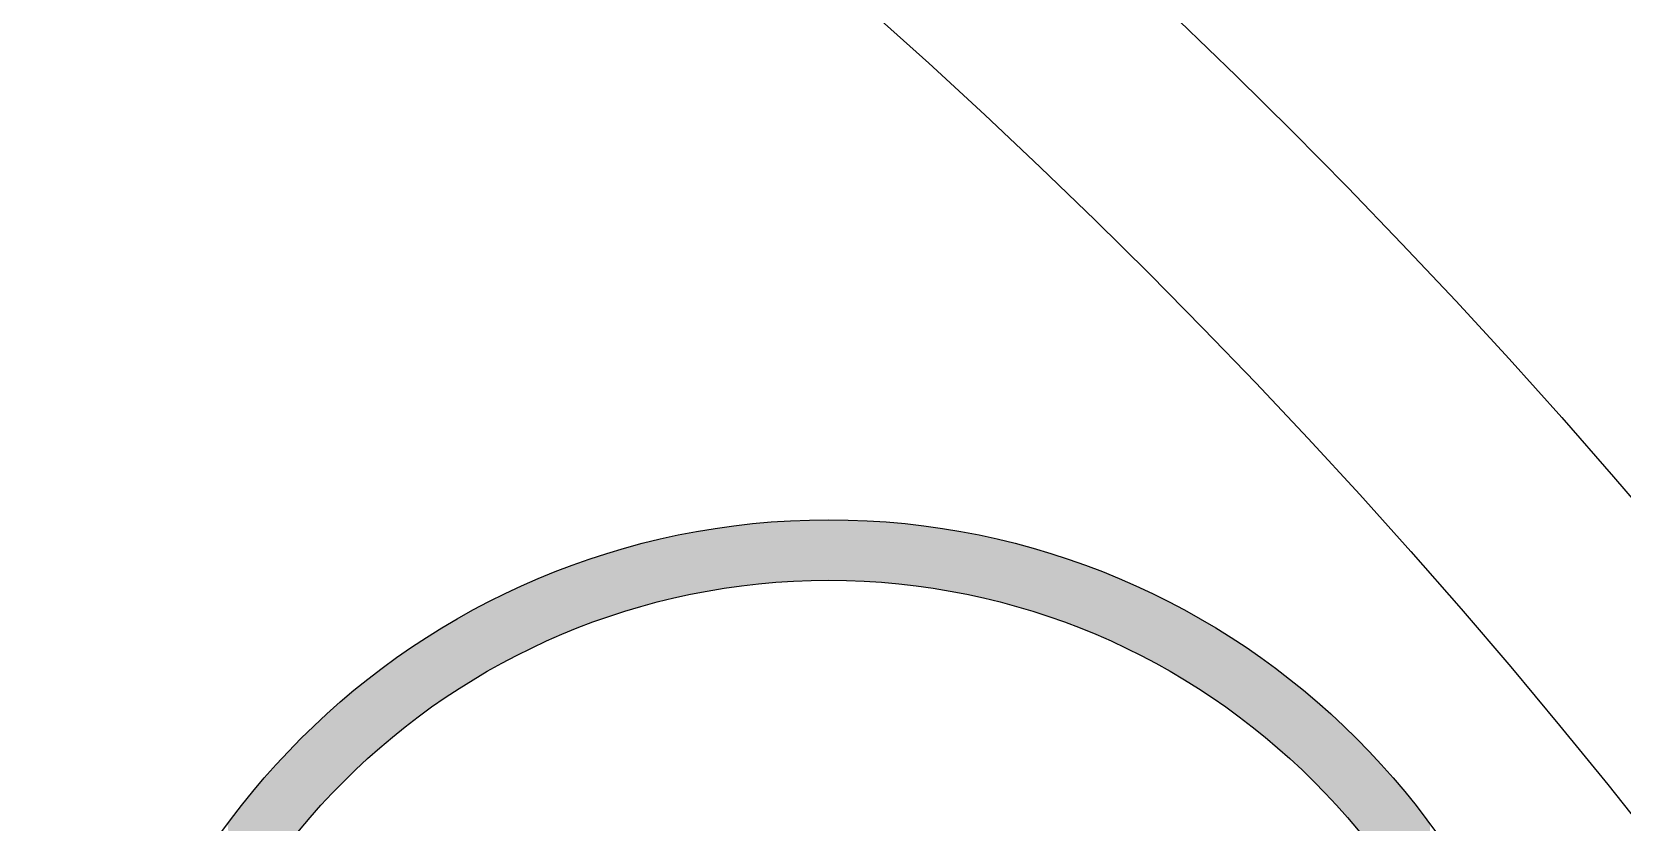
# Model space of a CAD drawing. Extents: x 39521 to 39941, y -9225 to -8631.
# Drawn here: x 39692.148 to 39693.725, y -9077.411 to -9076.628 of the extents above; entities that cross this region are included whole.
import ezdxf

# ---------------------------------------------------------------- set-up
doc = ezdxf.new("R2010")
doc.units = 0
doc.header["$LTSCALE"] = 7
doc.header["$MEASUREMENT"] = 0
doc.layers.add('D', color=2, linetype='CONTINUOUS')
doc.layers.add('DWG', color=7, linetype='CONTINUOUS')

msp = doc.modelspace()

# ---------------------------------------------------------------- linework, layer by layer
at = {"layer": 'D'}
for radius in [0.74, 0.68]:
    msp.add_circle((39692.938, -9077.8515), radius, dxfattribs=at)
for points in [[(39692.8143, -9077.1828), (39692.8033, -9077.1238), (39692.8143, -9077.122)], [(39692.8205, -9077.1818), (39692.8143, -9077.122), (39692.8205, -9077.1209)], [(39692.8143, -9077.1828), (39692.8143, -9077.122), (39692.8205, -9077.1818)], [(39692.83, -9077.1801), (39692.8205, -9077.1209), (39692.83, -9077.1195)], [(39692.8205, -9077.1818), (39692.8205, -9077.1209), (39692.83, -9077.1801)], [(39692.8376, -9077.179), (39692.83, -9077.1195), (39692.8376, -9077.1183)], [(39692.83, -9077.1801), (39692.83, -9077.1195), (39692.8376, -9077.179)], [(39692.8457, -9077.1778), (39692.8376, -9077.1183), (39692.8457, -9077.1173)], [(39692.8376, -9077.179), (39692.8376, -9077.1183), (39692.8457, -9077.1778)], [(39692.8546, -9077.1767), (39692.8457, -9077.1173), (39692.8546, -9077.1162)], [(39692.8457, -9077.1778), (39692.8457, -9077.1173), (39692.8546, -9077.1767)], [(39692.8614, -9077.1758), (39692.8546, -9077.1162), (39692.8614, -9077.1155)], [(39692.8546, -9077.1767), (39692.8546, -9077.1162), (39692.8614, -9077.1758)], [(39692.8715, -9077.1748), (39692.8614, -9077.1155), (39692.8715, -9077.1145)], [(39692.8614, -9077.1758), (39692.8614, -9077.1155), (39692.8715, -9077.1748)], [(39692.8769, -9077.1742), (39692.8715, -9077.1145), (39692.8769, -9077.1141)], [(39692.8715, -9077.1748), (39692.8715, -9077.1145), (39692.8769, -9077.1742)], [(39692.8883, -9077.1733), (39692.8769, -9077.1141), (39692.8883, -9077.1132)], [(39692.8769, -9077.1742), (39692.8769, -9077.1141), (39692.8883, -9077.1733)], [(39692.8923, -9077.173), (39692.8883, -9077.1132), (39692.8923, -9077.1129)], [(39692.8883, -9077.1733), (39692.8883, -9077.1132), (39692.8923, -9077.173)], [(39692.905, -9077.1723), (39692.8923, -9077.1129), (39692.905, -9077.1122)], [(39692.8923, -9077.173), (39692.8923, -9077.1129), (39692.905, -9077.1723)], [(39692.9077, -9077.1722), (39692.905, -9077.1122), (39692.9077, -9077.1121)], [(39692.905, -9077.1723), (39692.905, -9077.1122), (39692.9077, -9077.1722)], [(39692.9216, -9077.1717), (39692.9077, -9077.1121), (39692.9216, -9077.1117)], [(39692.9077, -9077.1722), (39692.9077, -9077.1121), (39692.9216, -9077.1717)], [(39692.9229, -9077.1717), (39692.9216, -9077.1117), (39692.9229, -9077.1117)], [(39692.9216, -9077.1717), (39692.9216, -9077.1117), (39692.9229, -9077.1717)], [(39692.938, -9077.1715), (39692.9229, -9077.1117), (39692.938, -9077.1115)], [(39692.9229, -9077.1717), (39692.9229, -9077.1117), (39692.938, -9077.1715)], [(39692.9531, -9077.1717), (39692.938, -9077.1115), (39692.9531, -9077.1117)], [(39692.938, -9077.1715), (39692.938, -9077.1115), (39692.9531, -9077.1717)], [(39692.9544, -9077.1717), (39692.9531, -9077.1117), (39692.9544, -9077.1117)], [(39692.9531, -9077.1717), (39692.9531, -9077.1117), (39692.9544, -9077.1717)], [(39692.9683, -9077.1722), (39692.9544, -9077.1117), (39692.9683, -9077.1121)], [(39692.9544, -9077.1717), (39692.9544, -9077.1117), (39692.9683, -9077.1722)], [(39692.971, -9077.1723), (39692.9683, -9077.1121), (39692.971, -9077.1122)], [(39692.9683, -9077.1722), (39692.9683, -9077.1121), (39692.971, -9077.1723)], [(39692.9837, -9077.173), (39692.971, -9077.1122), (39692.9837, -9077.1129)], [(39692.971, -9077.1723), (39692.971, -9077.1122), (39692.9837, -9077.173)], [(39692.9877, -9077.1733), (39692.9837, -9077.1129), (39692.9877, -9077.1132)], [(39692.9837, -9077.173), (39692.9837, -9077.1129), (39692.9877, -9077.1733)], [(39692.9991, -9077.1742), (39692.9877, -9077.1132), (39692.9991, -9077.1141)], [(39692.9877, -9077.1733), (39692.9877, -9077.1132), (39692.9991, -9077.1742)], [(39693.0045, -9077.1748), (39692.9991, -9077.1141), (39693.0045, -9077.1145)], [(39692.9991, -9077.1742), (39692.9991, -9077.1141), (39693.0045, -9077.1748)], [(39693.0146, -9077.1758), (39693.0045, -9077.1145), (39693.0146, -9077.1155)], [(39693.0045, -9077.1748), (39693.0045, -9077.1145), (39693.0146, -9077.1758)], [(39693.0214, -9077.1767), (39693.0146, -9077.1155), (39693.0214, -9077.1162)], [(39693.0146, -9077.1758), (39693.0146, -9077.1155), (39693.0214, -9077.1767)], [(39693.0303, -9077.1778), (39693.0214, -9077.1162), (39693.0303, -9077.1173)], [(39693.0214, -9077.1767), (39693.0214, -9077.1162), (39693.0303, -9077.1778)], [(39693.0384, -9077.179), (39693.0303, -9077.1173), (39693.0384, -9077.1183)], [(39693.0303, -9077.1778), (39693.0303, -9077.1173), (39693.0384, -9077.179)], [(39693.046, -9077.1801), (39693.0384, -9077.1183), (39693.046, -9077.1195)], [(39693.0384, -9077.179), (39693.0384, -9077.1183), (39693.046, -9077.1801)], [(39693.0555, -9077.1818), (39693.046, -9077.1195), (39693.0555, -9077.1209)], [(39693.046, -9077.1801), (39693.046, -9077.1195), (39693.0555, -9077.1818)], [(39693.0617, -9077.1828), (39693.0555, -9077.1209), (39693.0617, -9077.122)], [(39693.0555, -9077.1818), (39693.0555, -9077.1209), (39693.0617, -9077.1828)], [(39693.0727, -9077.185), (39693.0617, -9077.122), (39693.0727, -9077.1238)], [(39693.0617, -9077.1828), (39693.0617, -9077.122), (39693.0727, -9077.185)], [(39692.7509, -9077.1977), (39692.735, -9077.1399), (39692.7509, -9077.1355)], [(39692.7516, -9077.1975), (39692.7509, -9077.1355), (39692.7516, -9077.1353)], [(39692.7509, -9077.1977), (39692.7509, -9077.1355), (39692.7516, -9077.1975)], [(39692.7668, -9077.1934), (39692.7516, -9077.1353), (39692.7668, -9077.1316)], [(39692.7516, -9077.1975), (39692.7516, -9077.1353), (39692.7668, -9077.1934)], [(39692.7689, -9077.1929), (39692.7668, -9077.1316), (39692.7689, -9077.1311)], [(39692.7668, -9077.1934), (39692.7668, -9077.1316), (39692.7689, -9077.1929)], [(39692.7826, -9077.1895), (39692.7689, -9077.1311), (39692.7826, -9077.128)], [(39692.7689, -9077.1929), (39692.7689, -9077.1311), (39692.7826, -9077.1895)], [(39692.7861, -9077.1887), (39692.7826, -9077.128), (39692.7861, -9077.1272)], [(39692.7826, -9077.1895), (39692.7826, -9077.128), (39692.7861, -9077.1887)], [(39692.7985, -9077.186), (39692.7861, -9077.1272), (39692.7985, -9077.1248)], [(39692.7861, -9077.1887), (39692.7861, -9077.1272), (39692.7985, -9077.186)], [(39692.8033, -9077.185), (39692.7985, -9077.1248), (39692.8033, -9077.1238)], [(39692.7985, -9077.186), (39692.7985, -9077.1248), (39692.8033, -9077.185)], [(39692.8033, -9077.185), (39692.8033, -9077.1238), (39692.8143, -9077.1828)], [(39693.0775, -9077.186), (39693.0727, -9077.1238), (39693.0775, -9077.1248)], [(39693.0727, -9077.185), (39693.0727, -9077.1238), (39693.0775, -9077.186)], [(39693.0899, -9077.1887), (39693.0775, -9077.1248), (39693.0899, -9077.1272)], [(39693.0775, -9077.186), (39693.0775, -9077.1248), (39693.0899, -9077.1887)], [(39693.0934, -9077.1895), (39693.0899, -9077.1272), (39693.0934, -9077.128)], [(39693.0899, -9077.1887), (39693.0899, -9077.1272), (39693.0934, -9077.1895)], [(39693.1071, -9077.1929), (39693.0934, -9077.128), (39693.1071, -9077.1311)], [(39693.0934, -9077.1895), (39693.0934, -9077.128), (39693.1071, -9077.1929)], [(39693.1092, -9077.1934), (39693.1071, -9077.1311), (39693.1092, -9077.1316)], [(39693.1071, -9077.1929), (39693.1071, -9077.1311), (39693.1092, -9077.1934)], [(39693.1244, -9077.1975), (39693.1092, -9077.1316), (39693.1244, -9077.1353)], [(39693.1092, -9077.1934), (39693.1092, -9077.1316), (39693.1244, -9077.1975)], [(39693.1251, -9077.1977), (39693.1244, -9077.1353), (39693.1251, -9077.1355)], [(39693.1244, -9077.1975), (39693.1244, -9077.1353), (39693.1251, -9077.1977)], [(39693.141, -9077.2025), (39693.1251, -9077.1355), (39693.141, -9077.1399)], [(39693.1251, -9077.1977), (39693.1251, -9077.1355), (39693.141, -9077.2025)], [(39692.6999, -9077.2146), (39692.6877, -9077.1552), (39692.6999, -9077.1508)], [(39692.7034, -9077.2132), (39692.6999, -9077.1508), (39692.7034, -9077.1497)], [(39692.6999, -9077.2146), (39692.6999, -9077.1508), (39692.7034, -9077.2132)], [(39692.7171, -9077.2084), (39692.7034, -9077.1497), (39692.7171, -9077.1452)], [(39692.7034, -9077.2132), (39692.7034, -9077.1497), (39692.7171, -9077.2084)], [(39692.7192, -9077.2076), (39692.7171, -9077.1452), (39692.7192, -9077.1446)], [(39692.7171, -9077.2084), (39692.7171, -9077.1452), (39692.7192, -9077.2076)], [(39692.7344, -9077.2027), (39692.7192, -9077.1446), (39692.7344, -9077.1401)], [(39692.7192, -9077.2076), (39692.7192, -9077.1446), (39692.7344, -9077.2027)], [(39692.735, -9077.2025), (39692.7344, -9077.1401), (39692.735, -9077.1399)], [(39692.7344, -9077.2027), (39692.7344, -9077.1401), (39692.735, -9077.2025)], [(39692.735, -9077.2025), (39692.735, -9077.1399), (39692.7509, -9077.1977)], [(39693.1416, -9077.2027), (39693.141, -9077.1399), (39693.1416, -9077.1401)], [(39693.141, -9077.2025), (39693.141, -9077.1399), (39693.1416, -9077.2027)], [(39693.1568, -9077.2076), (39693.1416, -9077.1401), (39693.1568, -9077.1446)], [(39693.1416, -9077.2027), (39693.1416, -9077.1401), (39693.1568, -9077.2076)], [(39693.1589, -9077.2084), (39693.1568, -9077.1446), (39693.1589, -9077.1452)], [(39693.1568, -9077.2076), (39693.1568, -9077.1446), (39693.1589, -9077.2084)], [(39693.1726, -9077.2132), (39693.1589, -9077.1452), (39693.1726, -9077.1497)], [(39693.1589, -9077.2084), (39693.1589, -9077.1452), (39693.1726, -9077.2132)], [(39693.1761, -9077.2146), (39693.1726, -9077.1497), (39693.1761, -9077.1508)], [(39693.1726, -9077.2132), (39693.1726, -9077.1497), (39693.1761, -9077.2146)], [(39693.1883, -9077.2192), (39693.1761, -9077.1508), (39693.1883, -9077.1552)], [(39693.1761, -9077.2146), (39693.1761, -9077.1508), (39693.1883, -9077.2192)], [(39692.6565, -9077.2325), (39692.6486, -9077.1704), (39692.6565, -9077.1672)], [(39692.6656, -9077.2285), (39692.6565, -9077.1672), (39692.6656, -9077.1634)], [(39692.6565, -9077.2325), (39692.6565, -9077.1672), (39692.6656, -9077.2285)], [(39692.672, -9077.2257), (39692.6656, -9077.1634), (39692.672, -9077.161)], [(39692.6656, -9077.2285), (39692.6656, -9077.1634), (39692.672, -9077.2257)], [(39692.6827, -9077.2213), (39692.672, -9077.161), (39692.6827, -9077.1569)], [(39692.672, -9077.2257), (39692.672, -9077.161), (39692.6827, -9077.2213)], [(39692.6877, -9077.2192), (39692.6827, -9077.1569), (39692.6877, -9077.1552)], [(39692.6827, -9077.2213), (39692.6827, -9077.1569), (39692.6877, -9077.2192)], [(39692.6877, -9077.2192), (39692.6877, -9077.1552), (39692.6999, -9077.2146)], [(39693.1933, -9077.2213), (39693.1883, -9077.1552), (39693.1933, -9077.1569)], [(39693.1883, -9077.2192), (39693.1883, -9077.1552), (39693.1933, -9077.2213)], [(39693.204, -9077.2257), (39693.1933, -9077.1569), (39693.204, -9077.161)], [(39693.1933, -9077.2213), (39693.1933, -9077.1569), (39693.204, -9077.2257)], [(39693.2104, -9077.2285), (39693.204, -9077.161), (39693.2104, -9077.1634)], [(39693.204, -9077.2257), (39693.204, -9077.161), (39693.2104, -9077.2285)], [(39693.2195, -9077.2325), (39693.2104, -9077.1634), (39693.2195, -9077.1672)], [(39693.2104, -9077.2285), (39693.2104, -9077.1634), (39693.2195, -9077.2325)], [(39693.2274, -9077.2362), (39693.2195, -9077.1672), (39693.2274, -9077.1704)], [(39693.2195, -9077.2325), (39693.2195, -9077.1672), (39693.2274, -9077.2362)], [(39692.6257, -9077.2475), (39692.6148, -9077.1858), (39692.6257, -9077.1807)], [(39692.6316, -9077.2445), (39692.6257, -9077.1807), (39692.6316, -9077.1779)], [(39692.6257, -9077.2475), (39692.6257, -9077.1807), (39692.6316, -9077.2445)], [(39692.641, -9077.2398), (39692.6316, -9077.1779), (39692.641, -9077.1738)], [(39692.6316, -9077.2445), (39692.6316, -9077.1779), (39692.641, -9077.2398)], [(39692.6486, -9077.2362), (39692.641, -9077.1738), (39692.6486, -9077.1704)], [(39692.641, -9077.2398), (39692.641, -9077.1738), (39692.6486, -9077.2362)], [(39692.6486, -9077.2362), (39692.6486, -9077.1704), (39692.6565, -9077.2325)], [(39693.235, -9077.2398), (39693.2274, -9077.1704), (39693.235, -9077.1738)], [(39693.2274, -9077.2362), (39693.2274, -9077.1704), (39693.235, -9077.2398)], [(39693.2444, -9077.2445), (39693.235, -9077.1738), (39693.2444, -9077.1779)], [(39693.235, -9077.2398), (39693.235, -9077.1738), (39693.2444, -9077.2445)], [(39693.2503, -9077.2475), (39693.2444, -9077.1779), (39693.2503, -9077.1807)], [(39693.2444, -9077.2445), (39693.2444, -9077.1779), (39693.2503, -9077.2475)], [(39693.2612, -9077.2532), (39693.2503, -9077.1807), (39693.2612, -9077.1858)], [(39693.2503, -9077.2475), (39693.2503, -9077.1807), (39693.2612, -9077.2532)], [(39692.5954, -9077.2641), (39692.5816, -9077.203), (39692.5954, -9077.1956)], [(39692.5981, -9077.2626), (39692.5954, -9077.1956), (39692.5981, -9077.1942)], [(39692.5954, -9077.2641), (39692.5954, -9077.1956), (39692.5981, -9077.2626)], [(39692.6105, -9077.2556), (39692.5981, -9077.1942), (39692.6105, -9077.188)], [(39692.5981, -9077.2626), (39692.5981, -9077.1942), (39692.6105, -9077.2556)], [(39692.6148, -9077.2532), (39692.6105, -9077.188), (39692.6148, -9077.1858)], [(39692.6105, -9077.2556), (39692.6105, -9077.188), (39692.6148, -9077.2532)], [(39692.6148, -9077.2532), (39692.6148, -9077.1858), (39692.6257, -9077.2475)], [(39693.2655, -9077.2556), (39693.2612, -9077.1858), (39693.2655, -9077.188)], [(39693.2612, -9077.2532), (39693.2612, -9077.1858), (39693.2655, -9077.2556)], [(39693.2779, -9077.2626), (39693.2655, -9077.188), (39693.2779, -9077.1942)], [(39693.2655, -9077.2556), (39693.2655, -9077.188), (39693.2779, -9077.2626)], [(39693.2806, -9077.2641), (39693.2779, -9077.1942), (39693.2806, -9077.1956)], [(39693.2779, -9077.2626), (39693.2779, -9077.1942), (39693.2806, -9077.2641)], [(39693.2944, -9077.2724), (39693.2806, -9077.1956), (39693.2944, -9077.203)], [(39693.2806, -9077.2641), (39693.2806, -9077.1956), (39693.2944, -9077.2724)], [(39692.5652, -9077.2828), (39692.5514, -9077.2205), (39692.5652, -9077.2122)], [(39692.5659, -9077.2823), (39692.5652, -9077.2122), (39692.5659, -9077.2119)], [(39692.5652, -9077.2828), (39692.5652, -9077.2122), (39692.5659, -9077.2823)], [(39692.5806, -9077.273), (39692.5659, -9077.2119), (39692.5806, -9077.2035)], [(39692.5659, -9077.2823), (39692.5659, -9077.2119), (39692.5806, -9077.273)], [(39692.5816, -9077.2724), (39692.5806, -9077.2035), (39692.5816, -9077.203)], [(39692.5806, -9077.273), (39692.5806, -9077.2035), (39692.5816, -9077.2724)], [(39692.5816, -9077.2724), (39692.5816, -9077.203), (39692.5954, -9077.2641)], [(39693.2954, -9077.273), (39693.2944, -9077.203), (39693.2954, -9077.2035)], [(39693.2944, -9077.2724), (39693.2944, -9077.203), (39693.2954, -9077.273)], [(39693.3101, -9077.2823), (39693.2954, -9077.2035), (39693.3101, -9077.2119)], [(39693.2954, -9077.273), (39693.2954, -9077.2035), (39693.3101, -9077.2823)], [(39693.3108, -9077.2828), (39693.3101, -9077.2119), (39693.3108, -9077.2122)], [(39693.3101, -9077.2823), (39693.3101, -9077.2119), (39693.3108, -9077.2828)], [(39693.3246, -9077.2921), (39693.3108, -9077.2122), (39693.3246, -9077.2205)], [(39693.3108, -9077.2828), (39693.3108, -9077.2122), (39693.3246, -9077.2921)], [(39692.5331, -9077.3053), (39692.5232, -9077.2388), (39692.5331, -9077.2321)], [(39692.5372, -9077.3022), (39692.5331, -9077.2321), (39692.5372, -9077.2295)], [(39692.5331, -9077.3053), (39692.5331, -9077.2321), (39692.5372, -9077.3022)], [(39692.549, -9077.2938), (39692.5372, -9077.2295), (39692.549, -9077.222)], [(39692.5372, -9077.3022), (39692.5372, -9077.2295), (39692.549, -9077.2938)], [(39692.5514, -9077.2921), (39692.549, -9077.222), (39692.5514, -9077.2205)], [(39692.549, -9077.2938), (39692.549, -9077.222), (39692.5514, -9077.2921)], [(39692.5514, -9077.2921), (39692.5514, -9077.2205), (39692.5652, -9077.2828)], [(39693.327, -9077.2938), (39693.3246, -9077.2205), (39693.327, -9077.222)], [(39693.3246, -9077.2921), (39693.3246, -9077.2205), (39693.327, -9077.2938)], [(39693.3388, -9077.3022), (39693.327, -9077.222), (39693.3388, -9077.2295)], [(39693.327, -9077.2938), (39693.327, -9077.222), (39693.3388, -9077.3022)], [(39693.3429, -9077.3053), (39693.3388, -9077.2295), (39693.3429, -9077.2321)], [(39693.3388, -9077.3022), (39693.3388, -9077.2295), (39693.3429, -9077.3053)], [(39693.3528, -9077.3127), (39693.3429, -9077.2321), (39693.3528, -9077.2388)], [(39693.3429, -9077.3053), (39693.3429, -9077.2321), (39693.3528, -9077.3127)], [(39692.5094, -9077.3236), (39692.5018, -9077.2537), (39692.5094, -9077.2483)], [(39692.5173, -9077.3173), (39692.5094, -9077.2483), (39692.5173, -9077.2427)], [(39692.5094, -9077.3236), (39692.5094, -9077.2483), (39692.5173, -9077.3173)], [(39692.5232, -9077.3127), (39692.5173, -9077.2427), (39692.5232, -9077.2388)], [(39692.5173, -9077.3173), (39692.5173, -9077.2427), (39692.5232, -9077.3127)], [(39692.5232, -9077.3127), (39692.5232, -9077.2388), (39692.5331, -9077.3053)], [(39693.3587, -9077.3173), (39693.3528, -9077.2388), (39693.3587, -9077.2427)], [(39693.3528, -9077.3127), (39693.3528, -9077.2388), (39693.3587, -9077.3173)], [(39693.3666, -9077.3236), (39693.3587, -9077.2427), (39693.3666, -9077.2483)], [(39693.3587, -9077.3173), (39693.3587, -9077.2427), (39693.3666, -9077.3236)], [(39693.3742, -9077.3299), (39693.3666, -9077.2483), (39693.3742, -9077.2537)], [(39693.3666, -9077.3236), (39693.3666, -9077.2483), (39693.3742, -9077.3299)], [(39692.4959, -9077.3348), (39692.4866, -9077.2651), (39692.4959, -9077.2581)], [(39692.5018, -9077.3299), (39692.4959, -9077.2581), (39692.5018, -9077.2537)], [(39692.4959, -9077.3348), (39692.4959, -9077.2581), (39692.5018, -9077.3299)], [(39692.5018, -9077.3299), (39692.5018, -9077.2537), (39692.5094, -9077.3236)], [(39693.3801, -9077.3348), (39693.3742, -9077.2537), (39693.3801, -9077.2581)], [(39693.3742, -9077.3299), (39693.3742, -9077.2537), (39693.3801, -9077.3348)], [(39693.3894, -9077.343), (39693.3801, -9077.2581), (39693.3894, -9077.2651)], [(39693.3801, -9077.3348), (39693.3801, -9077.2581), (39693.3894, -9077.343)], [(39692.4698, -9077.3584), (39692.4572, -9077.289), (39692.4698, -9077.2785)], [(39692.4716, -9077.3567), (39692.4698, -9077.2785), (39692.4716, -9077.277)], [(39692.4698, -9077.3584), (39692.4698, -9077.2785), (39692.4716, -9077.3567)], [(39692.4827, -9077.3464), (39692.4716, -9077.277), (39692.4827, -9077.2682)], [(39692.4716, -9077.3567), (39692.4716, -9077.277), (39692.4827, -9077.3464)], [(39692.4866, -9077.343), (39692.4827, -9077.2682), (39692.4866, -9077.2651)], [(39692.4827, -9077.3464), (39692.4827, -9077.2682), (39692.4866, -9077.343)], [(39692.4866, -9077.343), (39692.4866, -9077.2651), (39692.4959, -9077.3348)], [(39693.3933, -9077.3464), (39693.3894, -9077.2651), (39693.3933, -9077.2682)], [(39693.3894, -9077.343), (39693.3894, -9077.2651), (39693.3933, -9077.3464)], [(39693.4044, -9077.3567), (39693.3933, -9077.2682), (39693.4044, -9077.277)], [(39693.3933, -9077.3464), (39693.3933, -9077.2682), (39693.4044, -9077.3567)], [(39693.4062, -9077.3584), (39693.4044, -9077.277), (39693.4062, -9077.2785)], [(39693.4044, -9077.3567), (39693.4044, -9077.277), (39693.4062, -9077.3584)], [(39693.4188, -9077.3707), (39693.4062, -9077.2785), (39693.4188, -9077.289)], [(39693.4062, -9077.3584), (39693.4062, -9077.2785), (39693.4188, -9077.3707)], [(39692.4569, -9077.3709), (39692.4449, -9077.2998), (39692.4569, -9077.2892)], [(39692.4572, -9077.3707), (39692.4569, -9077.2892), (39692.4572, -9077.289)], [(39692.4569, -9077.3709), (39692.4569, -9077.2892), (39692.4572, -9077.3707)], [(39692.4572, -9077.3707), (39692.4572, -9077.289), (39692.4698, -9077.3584)], [(39693.4191, -9077.3709), (39693.4188, -9077.289), (39693.4191, -9077.2892)], [(39693.4188, -9077.3707), (39693.4188, -9077.289), (39693.4191, -9077.3709)], [(39693.4311, -9077.3833), (39693.4191, -9077.2892), (39693.4311, -9077.2998)], [(39693.4191, -9077.3709), (39693.4191, -9077.2892), (39693.4311, -9077.3833)], [(39692.4329, -9077.3962), (39692.4285, -9077.3149), (39692.4329, -9077.3107)], [(39692.4425, -9077.3858), (39692.4329, -9077.3107), (39692.4425, -9077.3019)], [(39692.4329, -9077.3962), (39692.4329, -9077.3107), (39692.4425, -9077.3858)], [(39692.4449, -9077.3833), (39692.4425, -9077.3019), (39692.4449, -9077.2998)], [(39692.4425, -9077.3858), (39692.4425, -9077.3019), (39692.4449, -9077.3833)], [(39692.4449, -9077.3833), (39692.4449, -9077.2998), (39692.4569, -9077.3709)], [(39693.4335, -9077.3858), (39693.4311, -9077.2998), (39693.4335, -9077.3019)], [(39693.4311, -9077.3833), (39693.4311, -9077.2998), (39693.4335, -9077.3858)], [(39693.4431, -9077.3962), (39693.4335, -9077.3019), (39693.4431, -9077.3107)], [(39693.4335, -9077.3858), (39693.4335, -9077.3019), (39693.4431, -9077.3962)], [(39693.4475, -9077.4013), (39693.4431, -9077.3107), (39693.4475, -9077.3149)], [(39693.4431, -9077.3962), (39693.4431, -9077.3107), (39693.4475, -9077.4013)], [(39692.4213, -9077.4094), (39692.4147, -9077.3282), (39692.4213, -9077.3218)], [(39692.4285, -9077.4013), (39692.4213, -9077.3218), (39692.4285, -9077.3149)], [(39692.4213, -9077.4094), (39692.4213, -9077.3218), (39692.4285, -9077.4013)], [(39692.4285, -9077.4013), (39692.4285, -9077.3149), (39692.4329, -9077.3962)], [(39693.4547, -9077.4094), (39693.4475, -9077.3149), (39693.4547, -9077.3218)], [(39693.4475, -9077.4013), (39693.4475, -9077.3149), (39693.4547, -9077.4094)], [(39693.4613, -9077.4173), (39693.4547, -9077.3218), (39693.4613, -9077.3282)], [(39693.4547, -9077.4094), (39693.4547, -9077.3218), (39693.4613, -9077.4173)], [(39692.4014, -9077.4339), (39692.3992, -9077.3443), (39692.4014, -9077.3419)], [(39692.4101, -9077.4229), (39692.4014, -9077.3419), (39692.4101, -9077.333)], [(39692.4014, -9077.4339), (39692.4014, -9077.3419), (39692.4101, -9077.4229)], [(39692.4147, -9077.4173), (39692.4101, -9077.333), (39692.4147, -9077.3282)], [(39692.4101, -9077.4229), (39692.4101, -9077.333), (39692.4147, -9077.4173)], [(39692.4147, -9077.4173), (39692.4147, -9077.3282), (39692.4213, -9077.4094)], [(39693.4659, -9077.4229), (39693.4613, -9077.3282), (39693.4659, -9077.333)], [(39693.4613, -9077.4173), (39693.4613, -9077.3282), (39693.4659, -9077.4229)], [(39693.4746, -9077.4339), (39693.4659, -9077.333), (39693.4746, -9077.3419)], [(39693.4659, -9077.4229), (39693.4659, -9077.333), (39693.4746, -9077.4339)], [(39693.4768, -9077.4366), (39693.4746, -9077.3419), (39693.4768, -9077.3443)], [(39693.4746, -9077.4339), (39693.4746, -9077.3419), (39693.4768, -9077.4366)], [(39692.3884, -9077.4511), (39692.3786, -9077.3672), (39692.3884, -9077.356)], [(39692.3887, -9077.4507), (39692.3884, -9077.356), (39692.3887, -9077.3557)], [(39692.3884, -9077.4511), (39692.3884, -9077.356), (39692.3887, -9077.4507)], [(39692.3992, -9077.4366), (39692.3887, -9077.3557), (39692.3992, -9077.3443)], [(39692.3887, -9077.4507), (39692.3887, -9077.3557), (39692.3992, -9077.4366)], [(39692.3992, -9077.4366), (39692.3992, -9077.3443), (39692.4014, -9077.4339)], [(39693.4873, -9077.4507), (39693.4768, -9077.3443), (39693.4873, -9077.3557)], [(39693.4768, -9077.4366), (39693.4768, -9077.3443), (39693.4873, -9077.4507)], [(39693.4876, -9077.4511), (39693.4873, -9077.3557), (39693.4876, -9077.356)], [(39693.4873, -9077.4507), (39693.4873, -9077.3557), (39693.4876, -9077.4511)], [(39693.4974, -9077.4649), (39693.4876, -9077.356), (39693.4974, -9077.3672)], [(39693.4876, -9077.4511), (39693.4876, -9077.356), (39693.4974, -9077.4649)], [(39692.3757, -9077.4691), (39692.3688, -9077.3787), (39692.3757, -9077.3704)], [(39692.3786, -9077.4649), (39692.3757, -9077.3704), (39692.3786, -9077.3672)], [(39692.3757, -9077.4691), (39692.3757, -9077.3704), (39692.3786, -9077.4649)], [(39692.3786, -9077.4649), (39692.3786, -9077.3672), (39692.3884, -9077.4511)], [(39693.5003, -9077.4691), (39693.4974, -9077.3672), (39693.5003, -9077.3704)], [(39693.4974, -9077.4649), (39693.4974, -9077.3672), (39693.5003, -9077.4691)], [(39693.5072, -9077.4794), (39693.5003, -9077.3704), (39693.5072, -9077.3787)], [(39693.5003, -9077.4691), (39693.5003, -9077.3704), (39693.5072, -9077.4794)], [(39692.3595, -9077.4941), (39692.3517, -9077.4), (39692.3595, -9077.3901)], [(39692.3635, -9077.4878), (39692.3595, -9077.3901), (39692.3635, -9077.3851)], [(39692.3595, -9077.4941), (39692.3595, -9077.3901), (39692.3635, -9077.4878)], [(39692.3688, -9077.4794), (39692.3635, -9077.3851), (39692.3688, -9077.3787)], [(39692.3635, -9077.4878), (39692.3635, -9077.3851), (39692.3688, -9077.4794)], [(39692.3688, -9077.4794), (39692.3688, -9077.3787), (39692.3757, -9077.4691)], [(39693.5125, -9077.4878), (39693.5072, -9077.3787), (39693.5125, -9077.3851)], [(39693.5072, -9077.4794), (39693.5072, -9077.3787), (39693.5125, -9077.4878)], [(39693.5165, -9077.4941), (39693.5125, -9077.3851), (39693.5165, -9077.3901)], [(39693.5125, -9077.4878), (39693.5125, -9077.3851), (39693.5165, -9077.4941)], [(39693.5243, -9077.5071), (39693.5165, -9077.3901), (39693.5243, -9077.4)], [(39693.5165, -9077.4941), (39693.5165, -9077.3901), (39693.5243, -9077.5071)], [(39692.3506, -9077.5089), (39692.3421, -9077.4128), (39692.3506, -9077.4015)], [(39692.3517, -9077.5071), (39692.3506, -9077.4015), (39692.3517, -9077.4)], [(39692.3506, -9077.5089), (39692.3506, -9077.4015), (39692.3517, -9077.5071)], [(39692.3517, -9077.5071), (39692.3517, -9077.4), (39692.3595, -9077.4941)], [(39693.5254, -9077.5089), (39693.5243, -9077.4), (39693.5254, -9077.4015)], [(39693.5243, -9077.5071), (39693.5243, -9077.4), (39693.5254, -9077.5089)], [(39693.5339, -9077.524), (39693.5254, -9077.4015), (39693.5339, -9077.4128)], [(39693.5254, -9077.5089), (39693.5254, -9077.4015), (39693.5339, -9077.524)]]:
    msp.add_solid(points, dxfattribs=at)
at = {"layer": 'DWG'}
for radius in [6.5, 6.3]:
    msp.add_circle((39688.8011, -9081.3226), radius, dxfattribs=at)
msp.add_arc((39688.8011, -9081.3226), 4.5, 185.9975, 174.2401, dxfattribs=at)

doc.saveas('drawing.dxf')
